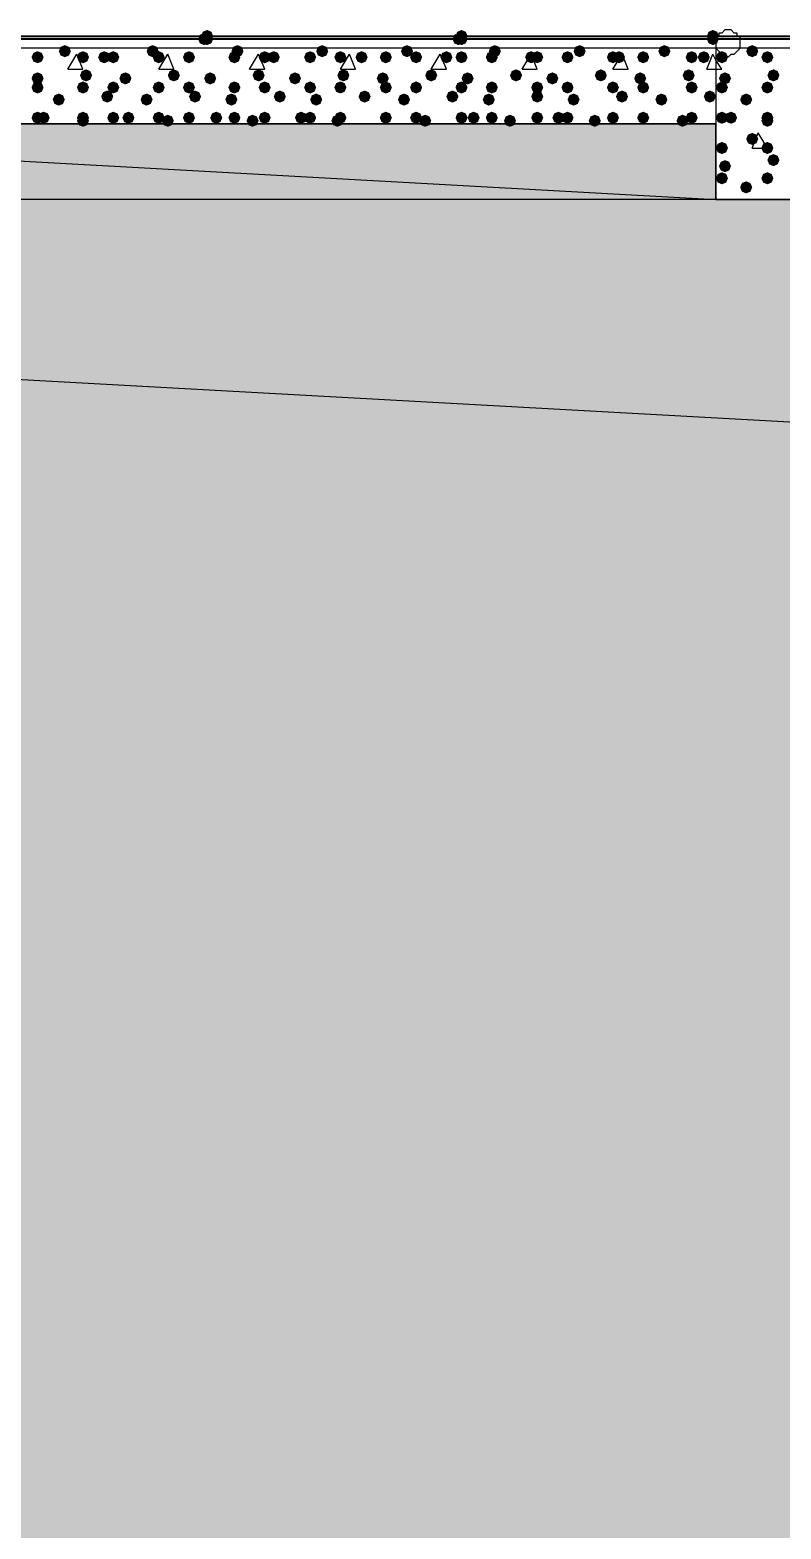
# Model space of a CAD drawing. Header units: millimetres. Extents: x 0 to 420, y 0 to 297.
# Drawn here: x 85.58 to 96.08, y 207.21 to 228.18 of the extents above; entities that cross this region are included whole.
import ezdxf

# ---------------------------------------------------------------- set-up
doc = ezdxf.new("R2010")
doc.units = ezdxf.units.MM
doc.layers.get('0').update_dxf_attribs({"linetype": 'CONTINUOUS'})

msp = doc.modelspace()

# ---------------------------------------------------------------- hatches: boundary and pattern name
at = {"true_color": 0x0000fe}
for points in [[(88.138, 228.092), (88.113129, 228.032204), (88.053333, 228.007333), (87.993537, 228.032204), (87.968667, 228.092), (87.993537, 228.151796), (88.053333, 228.176667), (88.113129, 228.151796)], [(91.694, 228.092), (91.669129, 228.032204), (91.609333, 228.007333), (91.549538, 228.032204), (91.524667, 228.092), (91.549537, 228.151796), (91.609333, 228.176667), (91.669129, 228.151796)], [(95.207667, 228.092), (95.182796, 228.032204), (95.123, 228.007333), (95.063204, 228.032204), (95.038333, 228.092), (95.063204, 228.151796), (95.123, 228.176667), (95.182796, 228.151796)], [(88.095667, 228.049667), (88.070796, 227.989871), (88.011, 227.965), (87.951204, 227.989871), (87.926333, 228.049667), (87.951204, 228.109462), (88.011, 228.134333), (88.070796, 228.109463)], [(88.138, 228.049667), (88.113129, 227.989871), (88.053333, 227.965), (87.993537, 227.989871), (87.968667, 228.049667), (87.993537, 228.109462), (88.053333, 228.134333), (88.113129, 228.109463)], [(88.138, 228.049667), (88.113129, 227.989871), (88.053333, 227.965), (87.993537, 227.989871), (87.968667, 228.049667), (87.993537, 228.109462), (88.053333, 228.134333), (88.113129, 228.109463)], [(91.651667, 228.049667), (91.626796, 227.989871), (91.567, 227.965), (91.507204, 227.989871), (91.482333, 228.049667), (91.507204, 228.109462), (91.567, 228.134333), (91.626796, 228.109463)], [(91.694, 228.049667), (91.669129, 227.989871), (91.609333, 227.965), (91.549538, 227.989871), (91.524667, 228.049667), (91.549537, 228.109462), (91.609333, 228.134333), (91.669129, 228.109463)], [(91.694, 228.049667), (91.669129, 227.989871), (91.609333, 227.965), (91.549538, 227.989871), (91.524667, 228.049667), (91.549537, 228.109462), (91.609333, 228.134333), (91.669129, 228.109463)], [(95.207667, 228.049667), (95.182796, 227.989871), (95.123, 227.965), (95.063204, 227.989871), (95.038333, 228.049667), (95.063204, 228.109462), (95.123, 228.134333), (95.182796, 228.109463)], [(95.207667, 228.049667), (95.182796, 227.989871), (95.123, 227.965), (95.063204, 227.989871), (95.038333, 228.049667), (95.063204, 228.109462), (95.123, 228.134333), (95.182796, 228.109463)], [(95.207667, 228.049667), (95.182796, 227.989871), (95.123, 227.965), (95.063204, 227.989871), (95.038333, 228.049667), (95.063204, 228.109462), (95.123, 228.134333), (95.182796, 228.109463)]]:
    msp.add_hatch(color=0, dxfattribs=at).paths.add_polyline_path(points, flags=0)
at = {"true_color": 0x000007}
h = msp.add_hatch(color=0, dxfattribs=at)
h.paths.add_polyline_path([(38.565667, 228.049667), (386.969, 228.049667)], flags=0)
h.paths.add_polyline_path([(386.969, 228.049667), (38.565667, 228.049667)], flags=0)
at = {"true_color": 0x000008}
for points in [[(86.148333, 227.880333), (86.123463, 227.820537), (86.063667, 227.795667), (86.003871, 227.820537), (85.979, 227.880333), (86.003871, 227.940129), (86.063667, 227.965), (86.123462, 227.940129)], [(87.376, 227.880333), (87.351129, 227.820537), (87.291333, 227.795667), (87.231537, 227.820537), (87.206667, 227.880333), (87.231537, 227.940129), (87.291333, 227.965), (87.351129, 227.940129)], [(88.561333, 227.880333), (88.536462, 227.820537), (88.476667, 227.795667), (88.416871, 227.820537), (88.392, 227.880333), (88.416871, 227.940129), (88.476667, 227.965), (88.536462, 227.940129)], [(89.746667, 227.880333), (89.721796, 227.820537), (89.662, 227.795667), (89.602204, 227.820537), (89.577333, 227.880333), (89.602204, 227.940129), (89.662, 227.965), (89.721796, 227.940129)], [(90.932, 227.880333), (90.907129, 227.820537), (90.847333, 227.795667), (90.787538, 227.820537), (90.762667, 227.880333), (90.787537, 227.940129), (90.847333, 227.965), (90.907129, 227.940129)], [(92.159667, 227.880333), (92.134796, 227.820537), (92.075, 227.795667), (92.015204, 227.820537), (91.990333, 227.880333), (92.015204, 227.940129), (92.075, 227.965), (92.134796, 227.940129)], [(93.345, 227.880333), (93.320129, 227.820537), (93.260333, 227.795667), (93.200538, 227.820537), (93.175667, 227.880333), (93.200537, 227.940129), (93.260333, 227.965), (93.320129, 227.940129)], [(94.530333, 227.880333), (94.505463, 227.820537), (94.445667, 227.795667), (94.385871, 227.820537), (94.361, 227.880333), (94.385871, 227.940129), (94.445667, 227.965), (94.505462, 227.940129)], [(85.767333, 227.795667), (85.742463, 227.735871), (85.682667, 227.711), (85.622871, 227.735871), (85.598, 227.795667), (85.622871, 227.855462), (85.682667, 227.880333), (85.742462, 227.855463)], [(86.402333, 227.795667), (86.377463, 227.735871), (86.317667, 227.711), (86.257871, 227.735871), (86.233, 227.795667), (86.257871, 227.855462), (86.317667, 227.880333), (86.377462, 227.855463)], [(86.698667, 227.795667), (86.673796, 227.735871), (86.614, 227.711), (86.554204, 227.735871), (86.529333, 227.795667), (86.554204, 227.855462), (86.614, 227.880333), (86.673796, 227.855463)], [(86.825667, 227.795667), (86.800796, 227.735871), (86.741, 227.711), (86.681204, 227.735871), (86.656333, 227.795667), (86.681204, 227.855462), (86.741, 227.880333), (86.800796, 227.855463)], [(87.460667, 227.795667), (87.435796, 227.735871), (87.376, 227.711), (87.316204, 227.735871), (87.291333, 227.795667), (87.316204, 227.855462), (87.376, 227.880333), (87.435796, 227.855463)], [(87.884, 227.795667), (87.859129, 227.735871), (87.799333, 227.711), (87.739538, 227.735871), (87.714667, 227.795667), (87.739537, 227.855462), (87.799333, 227.880333), (87.859129, 227.855463)], [(87.884, 227.795667), (87.859129, 227.735871), (87.799333, 227.711), (87.739538, 227.735871), (87.714667, 227.795667), (87.739537, 227.855462), (87.799333, 227.880333), (87.859129, 227.855463)], [(88.519, 227.795667), (88.494129, 227.735871), (88.434333, 227.711), (88.374538, 227.735871), (88.349667, 227.795667), (88.374537, 227.855462), (88.434333, 227.880333), (88.494129, 227.855463)], [(88.942333, 227.795667), (88.917463, 227.735871), (88.857667, 227.711), (88.797871, 227.735871), (88.773, 227.795667), (88.797871, 227.855462), (88.857667, 227.880333), (88.917462, 227.855463)], [(89.069333, 227.795667), (89.044462, 227.735871), (88.984667, 227.711), (88.924871, 227.735871), (88.9, 227.795667), (88.924871, 227.855462), (88.984667, 227.880333), (89.044462, 227.855463)], [(89.577333, 227.795667), (89.552463, 227.735871), (89.492667, 227.711), (89.432871, 227.735871), (89.408, 227.795667), (89.432871, 227.855462), (89.492667, 227.880333), (89.552462, 227.855463)], [(90.000667, 227.795667), (89.975796, 227.735871), (89.916, 227.711), (89.856204, 227.735871), (89.831333, 227.795667), (89.856204, 227.855462), (89.916, 227.880333), (89.975796, 227.855463)], [(90.297, 227.795667), (90.272129, 227.735871), (90.212333, 227.711), (90.152538, 227.735871), (90.127667, 227.795667), (90.152537, 227.855462), (90.212333, 227.880333), (90.272129, 227.855463)], [(90.635667, 227.795667), (90.610796, 227.735871), (90.551, 227.711), (90.491204, 227.735871), (90.466333, 227.795667), (90.491204, 227.855462), (90.551, 227.880333), (90.610796, 227.855463)], [(91.059, 227.795667), (91.034129, 227.735871), (90.974333, 227.711), (90.914538, 227.735871), (90.889667, 227.795667), (90.914537, 227.855462), (90.974333, 227.880333), (91.034129, 227.855463)], [(91.482333, 227.795667), (91.457463, 227.735871), (91.397667, 227.711), (91.337871, 227.735871), (91.313, 227.795667), (91.337871, 227.855462), (91.397667, 227.880333), (91.457462, 227.855463)], [(91.694, 227.795667), (91.669129, 227.735871), (91.609333, 227.711), (91.549538, 227.735871), (91.524667, 227.795667), (91.549537, 227.855462), (91.609333, 227.880333), (91.669129, 227.855463)], [(92.117333, 227.795667), (92.092463, 227.735871), (92.032667, 227.711), (91.972871, 227.735871), (91.948, 227.795667), (91.972871, 227.855462), (92.032667, 227.880333), (92.092462, 227.855463)], [(92.667667, 227.795667), (92.642796, 227.735871), (92.583, 227.711), (92.523204, 227.735871), (92.498333, 227.795667), (92.523204, 227.855462), (92.583, 227.880333), (92.642796, 227.855463)], [(92.752333, 227.795667), (92.727463, 227.735871), (92.667667, 227.711), (92.607871, 227.735871), (92.583, 227.795667), (92.607871, 227.855462), (92.667667, 227.880333), (92.727462, 227.855463)], [(93.175667, 227.795667), (93.150796, 227.735871), (93.091, 227.711), (93.031204, 227.735871), (93.006333, 227.795667), (93.031204, 227.855462), (93.091, 227.880333), (93.150796, 227.855463)], [(93.810667, 227.795667), (93.785796, 227.735871), (93.726, 227.711), (93.666204, 227.735871), (93.641333, 227.795667), (93.666204, 227.855462), (93.726, 227.880333), (93.785796, 227.855463)], [(93.895333, 227.795667), (93.870463, 227.735871), (93.810667, 227.711), (93.750871, 227.735871), (93.726, 227.795667), (93.750871, 227.855462), (93.810667, 227.880333), (93.870462, 227.855463)], [(94.234, 227.795667), (94.209129, 227.735871), (94.149333, 227.711), (94.089538, 227.735871), (94.064667, 227.795667), (94.089537, 227.855462), (94.149333, 227.880333), (94.209129, 227.855463)], [(94.911333, 227.795667), (94.886462, 227.735871), (94.826667, 227.711), (94.766871, 227.735871), (94.742, 227.795667), (94.766871, 227.855462), (94.826667, 227.880333), (94.886462, 227.855463)], [(95.080667, 227.795667), (95.055796, 227.735871), (94.996, 227.711), (94.936204, 227.735871), (94.911333, 227.795667), (94.936204, 227.855462), (94.996, 227.880333), (95.055796, 227.855463)], [(85.767333, 227.499333), (85.742463, 227.439537), (85.682667, 227.414667), (85.622871, 227.439537), (85.598, 227.499333), (85.622871, 227.559129), (85.682667, 227.584), (85.742462, 227.559129)], [(86.444667, 227.541667), (86.419796, 227.481871), (86.36, 227.457), (86.300204, 227.481871), (86.275333, 227.541667), (86.300204, 227.601462), (86.36, 227.626333), (86.419796, 227.601463)], [(86.995, 227.499333), (86.970129, 227.439537), (86.910333, 227.414667), (86.850538, 227.439537), (86.825667, 227.499333), (86.850537, 227.559129), (86.910333, 227.584), (86.970129, 227.559129)], [(87.672333, 227.541667), (87.647463, 227.481871), (87.587667, 227.457), (87.527871, 227.481871), (87.503, 227.541667), (87.527871, 227.601462), (87.587667, 227.626333), (87.647462, 227.601463)], [(88.180333, 227.499333), (88.155463, 227.439537), (88.095667, 227.414667), (88.035871, 227.439537), (88.011, 227.499333), (88.035871, 227.559129), (88.095667, 227.584), (88.155462, 227.559129)], [(88.857667, 227.541667), (88.832796, 227.481871), (88.773, 227.457), (88.713204, 227.481871), (88.688333, 227.541667), (88.713204, 227.601462), (88.773, 227.626333), (88.832796, 227.601463)], [(89.365667, 227.499333), (89.340796, 227.439537), (89.281, 227.414667), (89.221204, 227.439537), (89.196333, 227.499333), (89.221204, 227.559129), (89.281, 227.584), (89.340796, 227.559129)], [(90.043, 227.541667), (90.018129, 227.481871), (89.958333, 227.457), (89.898537, 227.481871), (89.873667, 227.541667), (89.898537, 227.601462), (89.958333, 227.626333), (90.018129, 227.601463)], [(90.593333, 227.499333), (90.568463, 227.439537), (90.508667, 227.414667), (90.448871, 227.439537), (90.424, 227.499333), (90.448871, 227.559129), (90.508667, 227.584), (90.568462, 227.559129)], [(91.270667, 227.541667), (91.245796, 227.481871), (91.186, 227.457), (91.126204, 227.481871), (91.101333, 227.541667), (91.126204, 227.601462), (91.186, 227.626333), (91.245796, 227.601463)], [(91.778667, 227.499333), (91.753796, 227.439537), (91.694, 227.414667), (91.634204, 227.439537), (91.609333, 227.499333), (91.634204, 227.559129), (91.694, 227.584), (91.753796, 227.559129)], [(92.456, 227.541667), (92.431129, 227.481871), (92.371333, 227.457), (92.311537, 227.481871), (92.286667, 227.541667), (92.311537, 227.601462), (92.371333, 227.626333), (92.431129, 227.601463)], [(92.964, 227.499333), (92.939129, 227.439537), (92.879333, 227.414667), (92.819538, 227.439537), (92.794667, 227.499333), (92.819537, 227.559129), (92.879333, 227.584), (92.939129, 227.559129)], [(93.641333, 227.541667), (93.616462, 227.481871), (93.556667, 227.457), (93.496871, 227.481871), (93.472, 227.541667), (93.496871, 227.601462), (93.556667, 227.626333), (93.616462, 227.601463)], [(94.191667, 227.499333), (94.166796, 227.439537), (94.107, 227.414667), (94.047204, 227.439537), (94.022333, 227.499333), (94.047204, 227.559129), (94.107, 227.584), (94.166796, 227.559129)], [(94.869, 227.541667), (94.844129, 227.481871), (94.784333, 227.457), (94.724538, 227.481871), (94.699667, 227.541667), (94.724537, 227.601462), (94.784333, 227.626333), (94.844129, 227.601463)], [(85.767333, 227.372333), (85.742463, 227.312537), (85.682667, 227.287667), (85.622871, 227.312537), (85.598, 227.372333), (85.622871, 227.432129), (85.682667, 227.457), (85.742462, 227.432129)], [(86.402333, 227.372333), (86.377463, 227.312537), (86.317667, 227.287667), (86.257871, 227.312537), (86.233, 227.372333), (86.257871, 227.432129), (86.317667, 227.457), (86.377462, 227.432129)], [(86.741, 227.245333), (86.716129, 227.185537), (86.656333, 227.160667), (86.596537, 227.185537), (86.571667, 227.245333), (86.596537, 227.305129), (86.656333, 227.33), (86.716129, 227.305129)], [(86.825667, 227.372333), (86.800796, 227.312537), (86.741, 227.287667), (86.681204, 227.312537), (86.656333, 227.372333), (86.681204, 227.432129), (86.741, 227.457), (86.800796, 227.432129)], [(87.460667, 227.372333), (87.435796, 227.312537), (87.376, 227.287667), (87.316204, 227.312537), (87.291333, 227.372333), (87.316204, 227.432129), (87.376, 227.457), (87.435796, 227.432129)], [(87.884, 227.372333), (87.859129, 227.312537), (87.799333, 227.287667), (87.739538, 227.312537), (87.714667, 227.372333), (87.739537, 227.432129), (87.799333, 227.457), (87.859129, 227.432129)], [(87.968667, 227.245333), (87.943796, 227.185537), (87.884, 227.160667), (87.824204, 227.185537), (87.799333, 227.245333), (87.824204, 227.305129), (87.884, 227.33), (87.943796, 227.305129)], [(88.519, 227.372333), (88.494129, 227.312537), (88.434333, 227.287667), (88.374538, 227.312537), (88.349667, 227.372333), (88.374537, 227.432129), (88.434333, 227.457), (88.494129, 227.432129)], [(88.942333, 227.372333), (88.917463, 227.312537), (88.857667, 227.287667), (88.797871, 227.312537), (88.773, 227.372333), (88.797871, 227.432129), (88.857667, 227.457), (88.917462, 227.432129)], [(89.154, 227.245333), (89.129129, 227.185537), (89.069333, 227.160667), (89.009538, 227.185537), (88.984667, 227.245333), (89.009537, 227.305129), (89.069333, 227.33), (89.129129, 227.305129)], [(89.577333, 227.372333), (89.552463, 227.312537), (89.492667, 227.287667), (89.432871, 227.312537), (89.408, 227.372333), (89.432871, 227.432129), (89.492667, 227.457), (89.552462, 227.432129)], [(90.000667, 227.372333), (89.975796, 227.312537), (89.916, 227.287667), (89.856204, 227.312537), (89.831333, 227.372333), (89.856204, 227.432129), (89.916, 227.457), (89.975796, 227.432129)], [(90.339333, 227.245333), (90.314462, 227.185537), (90.254667, 227.160667), (90.194871, 227.185537), (90.17, 227.245333), (90.194871, 227.305129), (90.254667, 227.33), (90.314462, 227.305129)], [(90.635667, 227.372333), (90.610796, 227.312537), (90.551, 227.287667), (90.491204, 227.312537), (90.466333, 227.372333), (90.491204, 227.432129), (90.551, 227.457), (90.610796, 227.432129)], [(91.059, 227.372333), (91.034129, 227.312537), (90.974333, 227.287667), (90.914538, 227.312537), (90.889667, 227.372333), (90.914537, 227.432129), (90.974333, 227.457), (91.034129, 227.432129)], [(91.567, 227.245333), (91.542129, 227.185537), (91.482333, 227.160667), (91.422538, 227.185537), (91.397667, 227.245333), (91.422537, 227.305129), (91.482333, 227.33), (91.542129, 227.305129)], [(91.694, 227.372333), (91.669129, 227.312537), (91.609333, 227.287667), (91.549538, 227.312537), (91.524667, 227.372333), (91.549537, 227.432129), (91.609333, 227.457), (91.669129, 227.432129)], [(92.117333, 227.372333), (92.092463, 227.312537), (92.032667, 227.287667), (91.972871, 227.312537), (91.948, 227.372333), (91.972871, 227.432129), (92.032667, 227.457), (92.092462, 227.432129)], [(92.752333, 227.372333), (92.727463, 227.312537), (92.667667, 227.287667), (92.607871, 227.312537), (92.583, 227.372333), (92.607871, 227.432129), (92.667667, 227.457), (92.727462, 227.432129)], [(92.752333, 227.245333), (92.727463, 227.185537), (92.667667, 227.160667), (92.607871, 227.185537), (92.583, 227.245333), (92.607871, 227.305129), (92.667667, 227.33), (92.727462, 227.305129)], [(93.175667, 227.372333), (93.150796, 227.312537), (93.091, 227.287667), (93.031204, 227.312537), (93.006333, 227.372333), (93.031204, 227.432129), (93.091, 227.457), (93.150796, 227.432129)], [(93.810667, 227.372333), (93.785796, 227.312537), (93.726, 227.287667), (93.666204, 227.312537), (93.641333, 227.372333), (93.666204, 227.432129), (93.726, 227.457), (93.785796, 227.432129)], [(93.937667, 227.245333), (93.912796, 227.185537), (93.853, 227.160667), (93.793204, 227.185537), (93.768333, 227.245333), (93.793204, 227.305129), (93.853, 227.33), (93.912796, 227.305129)], [(94.234, 227.372333), (94.209129, 227.312537), (94.149333, 227.287667), (94.089538, 227.312537), (94.064667, 227.372333), (94.089537, 227.432129), (94.149333, 227.457), (94.209129, 227.432129)], [(94.911333, 227.372333), (94.886462, 227.312537), (94.826667, 227.287667), (94.766871, 227.312537), (94.742, 227.372333), (94.766871, 227.432129), (94.826667, 227.457), (94.886462, 227.432129)], [(95.165333, 227.245333), (95.140463, 227.185537), (95.080667, 227.160667), (95.020871, 227.185537), (94.996, 227.245333), (95.020871, 227.305129), (95.080667, 227.33), (95.140462, 227.305129)], [(86.063667, 227.203), (86.038796, 227.143204), (85.979, 227.118333), (85.919204, 227.143204), (85.894333, 227.203), (85.919204, 227.262796), (85.979, 227.287667), (86.038796, 227.262796)], [(87.291333, 227.203), (87.266463, 227.143204), (87.206667, 227.118333), (87.146871, 227.143204), (87.122, 227.203), (87.146871, 227.262796), (87.206667, 227.287667), (87.266462, 227.262796)], [(88.476667, 227.203), (88.451796, 227.143204), (88.392, 227.118333), (88.332204, 227.143204), (88.307333, 227.203), (88.332204, 227.262796), (88.392, 227.287667), (88.451796, 227.262796)], [(89.662, 227.203), (89.637129, 227.143204), (89.577333, 227.118333), (89.517538, 227.143204), (89.492667, 227.203), (89.517537, 227.262796), (89.577333, 227.287667), (89.637129, 227.262796)], [(90.889667, 227.203), (90.864796, 227.143204), (90.805, 227.118333), (90.745204, 227.143204), (90.720333, 227.203), (90.745204, 227.262796), (90.805, 227.287667), (90.864796, 227.262796)], [(92.075, 227.203), (92.050129, 227.143204), (91.990333, 227.118333), (91.930538, 227.143204), (91.905667, 227.203), (91.930537, 227.262796), (91.990333, 227.287667), (92.050129, 227.262796)], [(93.260333, 227.203), (93.235463, 227.143204), (93.175667, 227.118333), (93.115871, 227.143204), (93.091, 227.203), (93.115871, 227.262796), (93.175667, 227.287667), (93.235462, 227.262796)], [(94.488, 227.203), (94.463129, 227.143204), (94.403333, 227.118333), (94.343537, 227.143204), (94.318667, 227.203), (94.343537, 227.262796), (94.403333, 227.287667), (94.463129, 227.262796)], [(85.767333, 226.949), (85.742463, 226.889204), (85.682667, 226.864333), (85.622871, 226.889204), (85.598, 226.949), (85.622871, 227.008796), (85.682667, 227.033667), (85.742462, 227.008796)], [(85.852, 226.949), (85.827129, 226.889204), (85.767333, 226.864333), (85.707538, 226.889204), (85.682667, 226.949), (85.707537, 227.008796), (85.767333, 227.033667), (85.827129, 227.008796)], [(86.402333, 226.949), (86.377463, 226.889204), (86.317667, 226.864333), (86.257871, 226.889204), (86.233, 226.949), (86.257871, 227.008796), (86.317667, 227.033667), (86.377462, 227.008796)], [(86.402333, 226.906667), (86.377463, 226.846871), (86.317667, 226.822), (86.257871, 226.846871), (86.233, 226.906667), (86.257871, 226.966462), (86.317667, 226.991333), (86.377462, 226.966463)], [(86.825667, 226.949), (86.800796, 226.889204), (86.741, 226.864333), (86.681204, 226.889204), (86.656333, 226.949), (86.681204, 227.008796), (86.741, 227.033667), (86.800796, 227.008796)], [(87.037333, 226.949), (87.012463, 226.889204), (86.952667, 226.864333), (86.892871, 226.889204), (86.868, 226.949), (86.892871, 227.008796), (86.952667, 227.033667), (87.012462, 227.008796)], [(87.460667, 226.949), (87.435796, 226.889204), (87.376, 226.864333), (87.316204, 226.889204), (87.291333, 226.949), (87.316204, 227.008796), (87.376, 227.033667), (87.435796, 227.008796)], [(87.587667, 226.906667), (87.562796, 226.846871), (87.503, 226.822), (87.443204, 226.846871), (87.418333, 226.906667), (87.443204, 226.966462), (87.503, 226.991333), (87.562796, 226.966463)], [(87.884, 226.949), (87.859129, 226.889204), (87.799333, 226.864333), (87.739538, 226.889204), (87.714667, 226.949), (87.739537, 227.008796), (87.799333, 227.033667), (87.859129, 227.008796)], [(88.265, 226.949), (88.240129, 226.889204), (88.180333, 226.864333), (88.120538, 226.889204), (88.095667, 226.949), (88.120537, 227.008796), (88.180333, 227.033667), (88.240129, 227.008796)], [(88.519, 226.949), (88.494129, 226.889204), (88.434333, 226.864333), (88.374538, 226.889204), (88.349667, 226.949), (88.374537, 227.008796), (88.434333, 227.033667), (88.494129, 227.008796)], [(88.773, 226.906667), (88.748129, 226.846871), (88.688333, 226.822), (88.628537, 226.846871), (88.603667, 226.906667), (88.628537, 226.966462), (88.688333, 226.991333), (88.748129, 226.966463)], [(88.942333, 226.949), (88.917463, 226.889204), (88.857667, 226.864333), (88.797871, 226.889204), (88.773, 226.949), (88.797871, 227.008796), (88.857667, 227.033667), (88.917462, 227.008796)], [(89.450333, 226.949), (89.425463, 226.889204), (89.365667, 226.864333), (89.305871, 226.889204), (89.281, 226.949), (89.305871, 227.008796), (89.365667, 227.033667), (89.425462, 227.008796)], [(89.577333, 226.949), (89.552463, 226.889204), (89.492667, 226.864333), (89.432871, 226.889204), (89.408, 226.949), (89.432871, 227.008796), (89.492667, 227.033667), (89.552462, 227.008796)], [(89.958333, 226.906667), (89.933463, 226.846871), (89.873667, 226.822), (89.813871, 226.846871), (89.789, 226.906667), (89.813871, 226.966462), (89.873667, 226.991333), (89.933462, 226.966463)], [(90.000667, 226.949), (89.975796, 226.889204), (89.916, 226.864333), (89.856204, 226.889204), (89.831333, 226.949), (89.856204, 227.008796), (89.916, 227.033667), (89.975796, 227.008796)], [(90.635667, 226.949), (90.610796, 226.889204), (90.551, 226.864333), (90.491204, 226.889204), (90.466333, 226.949), (90.491204, 227.008796), (90.551, 227.033667), (90.610796, 227.008796)], [(90.635667, 226.949), (90.610796, 226.889204), (90.551, 226.864333), (90.491204, 226.889204), (90.466333, 226.949), (90.491204, 227.008796), (90.551, 227.033667), (90.610796, 227.008796)], [(91.059, 226.949), (91.034129, 226.889204), (90.974333, 226.864333), (90.914538, 226.889204), (90.889667, 226.949), (90.914537, 227.008796), (90.974333, 227.033667), (91.034129, 227.008796)], [(91.186, 226.906667), (91.161129, 226.846871), (91.101333, 226.822), (91.041537, 226.846871), (91.016667, 226.906667), (91.041537, 226.966462), (91.101333, 226.991333), (91.161129, 226.966463)], [(91.694, 226.949), (91.669129, 226.889204), (91.609333, 226.864333), (91.549538, 226.889204), (91.524667, 226.949), (91.549537, 227.008796), (91.609333, 227.033667), (91.669129, 227.008796)], [(91.863333, 226.949), (91.838463, 226.889204), (91.778667, 226.864333), (91.718871, 226.889204), (91.694, 226.949), (91.718871, 227.008796), (91.778667, 227.033667), (91.838462, 227.008796)], [(92.117333, 226.949), (92.092463, 226.889204), (92.032667, 226.864333), (91.972871, 226.889204), (91.948, 226.949), (91.972871, 227.008796), (92.032667, 227.033667), (92.092462, 227.008796)], [(92.371333, 226.906667), (92.346463, 226.846871), (92.286667, 226.822), (92.226871, 226.846871), (92.202, 226.906667), (92.226871, 226.966462), (92.286667, 226.991333), (92.346462, 226.966463)], [(92.752333, 226.949), (92.727463, 226.889204), (92.667667, 226.864333), (92.607871, 226.889204), (92.583, 226.949), (92.607871, 227.008796), (92.667667, 227.033667), (92.727462, 227.008796)], [(93.048667, 226.949), (93.023796, 226.889204), (92.964, 226.864333), (92.904204, 226.889204), (92.879333, 226.949), (92.904204, 227.008796), (92.964, 227.033667), (93.023796, 227.008796)], [(93.175667, 226.949), (93.150796, 226.889204), (93.091, 226.864333), (93.031204, 226.889204), (93.006333, 226.949), (93.031204, 227.008796), (93.091, 227.033667), (93.150796, 227.008796)], [(93.556667, 226.906667), (93.531796, 226.846871), (93.472, 226.822), (93.412204, 226.846871), (93.387333, 226.906667), (93.412204, 226.966462), (93.472, 226.991333), (93.531796, 226.966463)], [(93.810667, 226.949), (93.785796, 226.889204), (93.726, 226.864333), (93.666204, 226.889204), (93.641333, 226.949), (93.666204, 227.008796), (93.726, 227.033667), (93.785796, 227.008796)], [(94.234, 226.949), (94.209129, 226.889204), (94.149333, 226.864333), (94.089538, 226.889204), (94.064667, 226.949), (94.089537, 227.008796), (94.149333, 227.033667), (94.209129, 227.008796)], [(94.234, 226.949), (94.209129, 226.889204), (94.149333, 226.864333), (94.089538, 226.889204), (94.064667, 226.949), (94.089537, 227.008796), (94.149333, 227.033667), (94.209129, 227.008796)], [(94.784333, 226.906667), (94.759462, 226.846871), (94.699667, 226.822), (94.639871, 226.846871), (94.615, 226.906667), (94.639871, 226.966462), (94.699667, 226.991333), (94.759462, 226.966463)], [(94.911333, 226.949), (94.886462, 226.889204), (94.826667, 226.864333), (94.766871, 226.889204), (94.742, 226.949), (94.766871, 227.008796), (94.826667, 227.033667), (94.886462, 227.008796)]]:
    msp.add_hatch(color=0, dxfattribs=at).paths.add_polyline_path(points, flags=0)
at = {"true_color": 0x000007}
for points in [[(95.758, 227.880333), (95.733129, 227.820537), (95.673333, 227.795667), (95.613537, 227.820537), (95.588667, 227.880333), (95.613537, 227.940129), (95.673333, 227.965), (95.733129, 227.940129)], [(95.334667, 227.795667), (95.309796, 227.735871), (95.25, 227.711), (95.190204, 227.735871), (95.165333, 227.795667), (95.190204, 227.855462), (95.25, 227.880333), (95.309796, 227.855463)], [(95.969667, 227.795667), (95.944796, 227.735871), (95.885, 227.711), (95.825204, 227.735871), (95.800333, 227.795667), (95.825204, 227.855462), (95.885, 227.880333), (95.944796, 227.855463)], [(95.377, 227.499333), (95.352129, 227.439537), (95.292333, 227.414667), (95.232538, 227.439537), (95.207667, 227.499333), (95.232537, 227.559129), (95.292333, 227.584), (95.352129, 227.559129)], [(96.054333, 227.541667), (96.029462, 227.481871), (95.969667, 227.457), (95.909871, 227.481871), (95.885, 227.541667), (95.909871, 227.601462), (95.969667, 227.626333), (96.029462, 227.601463)], [(95.334667, 227.372333), (95.309796, 227.312537), (95.25, 227.287667), (95.190204, 227.312537), (95.165333, 227.372333), (95.190204, 227.432129), (95.25, 227.457), (95.309796, 227.432129)], [(95.969667, 227.372333), (95.944796, 227.312537), (95.885, 227.287667), (95.825204, 227.312537), (95.800333, 227.372333), (95.825204, 227.432129), (95.885, 227.457), (95.944796, 227.432129)], [(95.673333, 227.203), (95.648463, 227.143204), (95.588667, 227.118333), (95.528871, 227.143204), (95.504, 227.203), (95.528871, 227.262796), (95.588667, 227.287667), (95.648462, 227.262796)], [(95.334667, 226.949), (95.309796, 226.889204), (95.25, 226.864333), (95.190204, 226.889204), (95.165333, 226.949), (95.190204, 227.008796), (95.25, 227.033667), (95.309796, 227.008796)], [(95.461667, 226.949), (95.436796, 226.889204), (95.377, 226.864333), (95.317204, 226.889204), (95.292333, 226.949), (95.317204, 227.008796), (95.377, 227.033667), (95.436796, 227.008796)], [(95.969667, 226.949), (95.944796, 226.889204), (95.885, 226.864333), (95.825204, 226.889204), (95.800333, 226.949), (95.825204, 227.008796), (95.885, 227.033667), (95.944796, 227.008796)], [(95.969667, 226.906667), (95.944796, 226.846871), (95.885, 226.822), (95.825204, 226.846871), (95.800333, 226.906667), (95.825204, 226.966462), (95.885, 226.991333), (95.944796, 226.966463)], [(95.758, 226.652667), (95.733129, 226.592871), (95.673333, 226.568), (95.613537, 226.592871), (95.588667, 226.652667), (95.613537, 226.712462), (95.673333, 226.737333), (95.733129, 226.712463)], [(95.334667, 226.525667), (95.309796, 226.465871), (95.25, 226.441), (95.190204, 226.465871), (95.165333, 226.525667), (95.190204, 226.585462), (95.25, 226.610333), (95.309796, 226.585463)], [(95.969667, 226.525667), (95.944796, 226.465871), (95.885, 226.441), (95.825204, 226.465871), (95.800333, 226.525667), (95.825204, 226.585462), (95.885, 226.610333), (95.944796, 226.585463)], [(95.377, 226.271667), (95.352129, 226.211871), (95.292333, 226.187), (95.232538, 226.211871), (95.207667, 226.271667), (95.232537, 226.331462), (95.292333, 226.356333), (95.352129, 226.331463)], [(96.054333, 226.356333), (96.029462, 226.296537), (95.969667, 226.271667), (95.909871, 226.296537), (95.885, 226.356333), (95.909871, 226.416129), (95.969667, 226.441), (96.029462, 226.416129)], [(95.334667, 226.102333), (95.309796, 226.042537), (95.25, 226.017667), (95.190204, 226.042537), (95.165333, 226.102333), (95.190204, 226.162129), (95.25, 226.187), (95.309796, 226.162129)], [(95.673333, 225.975333), (95.648463, 225.915537), (95.588667, 225.890667), (95.528871, 225.915537), (95.504, 225.975333), (95.528871, 226.035129), (95.588667, 226.06), (95.648462, 226.035129)], [(95.969667, 226.102333), (95.944796, 226.042537), (95.885, 226.017667), (95.825204, 226.042537), (95.800333, 226.102333), (95.825204, 226.162129), (95.885, 226.187), (95.944796, 226.162129)]]:
    msp.add_hatch(color=0, dxfattribs=at).paths.add_polyline_path(points, flags=0)
at = {"true_color": 0x000008}
h = msp.add_hatch(color=0, dxfattribs=at)
h.paths.add_polyline_path([(95.165333, 226.864333), (76.073, 226.864333), (95.165333, 225.806)], flags=0)
h.paths.add_polyline_path([(76.073, 226.864333), (95.165333, 225.806), (76.073, 225.806)], flags=0)
h = msp.add_hatch(color=0, dxfattribs=at)
h.paths.add_polyline_path([(385.826, 225.806), (39.708667, 225.806), (385.826, 206.756)], flags=0)
h.paths.add_polyline_path([(39.708667, 225.806), (385.826, 206.756), (39.708667, 206.756)], flags=0)

# ---------------------------------------------------------------- linework, layer by layer
at = {"color": 0, "true_color": 0x000007}
for points in [[(95.165333, 228.007333), (95.165333, 227.965), (95.165333, 227.922667), (95.207667, 227.880333), (95.25, 227.838), (95.292333, 227.838), (95.334667, 227.795667), (95.377, 227.838), (95.419333, 227.838), (95.461667, 227.880333), (95.504, 227.922667), (95.504, 227.965), (95.504, 228.007333), (95.504, 228.049667), (95.504, 228.092), (95.461667, 228.092), (95.461667, 228.134333), (95.419333, 228.134333), (95.377, 228.176667), (95.334667, 228.176667), (95.292333, 228.176667), (95.25, 228.134333), (95.207667, 228.134333), (95.207667, 228.092), (95.165333, 228.092), (95.165333, 228.049667)], [(38.523333, 228.049667), (387.011333, 228.049667)], [(38.565667, 228.049667), (386.969, 228.049667)], [(386.969, 228.049667), (38.565667, 228.049667)], [(95.165333, 227.922667), (95.165333, 225.806), (97.282, 225.806), (97.282, 227.922667)]]:
    msp.add_lwpolyline(points, close=True, dxfattribs=at)
for points in [[(387.011333, 228.092), (38.481, 228.092), (38.481, 228.049667)], [(387.011333, 228.092), (38.523333, 228.092), (387.011333, 228.092), (38.523333, 228.049667)], [(38.523333, 228.049667), (387.011333, 228.049667)], [(387.011333, 228.049667), (386.969, 228.049667), (38.565667, 228.049667), (38.523333, 228.049667)], [(38.565667, 228.049667), (386.969, 228.049667)], [(95.165333, 227.922667), (76.073, 227.922667)], [(95.25, 227.626333), (95.165333, 227.753333)], [(95.165333, 227.626333), (95.25, 227.626333)], [(76.073, 226.864333), (95.165333, 226.864333)], [(95.673333, 226.525667), (95.758, 226.737333)], [(95.885, 226.525667), (95.758, 226.737333)], [(95.673333, 226.525667), (95.885, 226.525667)]]:
    msp.add_lwpolyline(points, dxfattribs=at)
at = {"color": 0, "true_color": 0x000008}
for points in [[(86.106, 227.626333), (86.233, 227.838)], [(86.317667, 227.626333), (86.233, 227.838)], [(87.376, 227.626333), (87.503, 227.838)], [(87.587667, 227.626333), (87.503, 227.838)], [(88.646, 227.626333), (88.773, 227.838)], [(88.857667, 227.626333), (88.773, 227.838)], [(89.916, 227.626333), (90.043, 227.838)], [(90.127667, 227.626333), (90.043, 227.838)], [(91.186, 227.626333), (91.313, 227.838)], [(91.397667, 227.626333), (91.313, 227.838)], [(92.456, 227.626333), (92.583, 227.838)], [(92.667667, 227.626333), (92.583, 227.838)], [(93.726, 227.626333), (93.853, 227.838)], [(93.937667, 227.626333), (93.853, 227.838)], [(95.038333, 227.626333), (95.123, 227.838)], [(95.165333, 227.753333), (95.123, 227.838)], [(86.106, 227.626333), (86.317667, 227.626333)], [(87.376, 227.626333), (87.587667, 227.626333)], [(88.646, 227.626333), (88.857667, 227.626333)], [(89.916, 227.626333), (90.127667, 227.626333)], [(91.186, 227.626333), (91.397667, 227.626333)], [(92.456, 227.626333), (92.667667, 227.626333)], [(93.726, 227.626333), (93.937667, 227.626333)], [(95.038333, 227.626333), (95.165333, 227.626333)]]:
    msp.add_lwpolyline(points, dxfattribs=at)
for points in [[(95.165333, 226.864333), (76.073, 226.864333), (95.165333, 225.806)], [(76.073, 226.864333), (95.165333, 225.806), (76.073, 225.806)], [(385.826, 225.806), (39.708667, 225.806), (385.826, 206.756)], [(39.708667, 225.806), (385.826, 206.756), (39.708667, 206.756)]]:
    msp.add_lwpolyline(points, close=True, dxfattribs=at)

doc.saveas('drawing.dxf')
